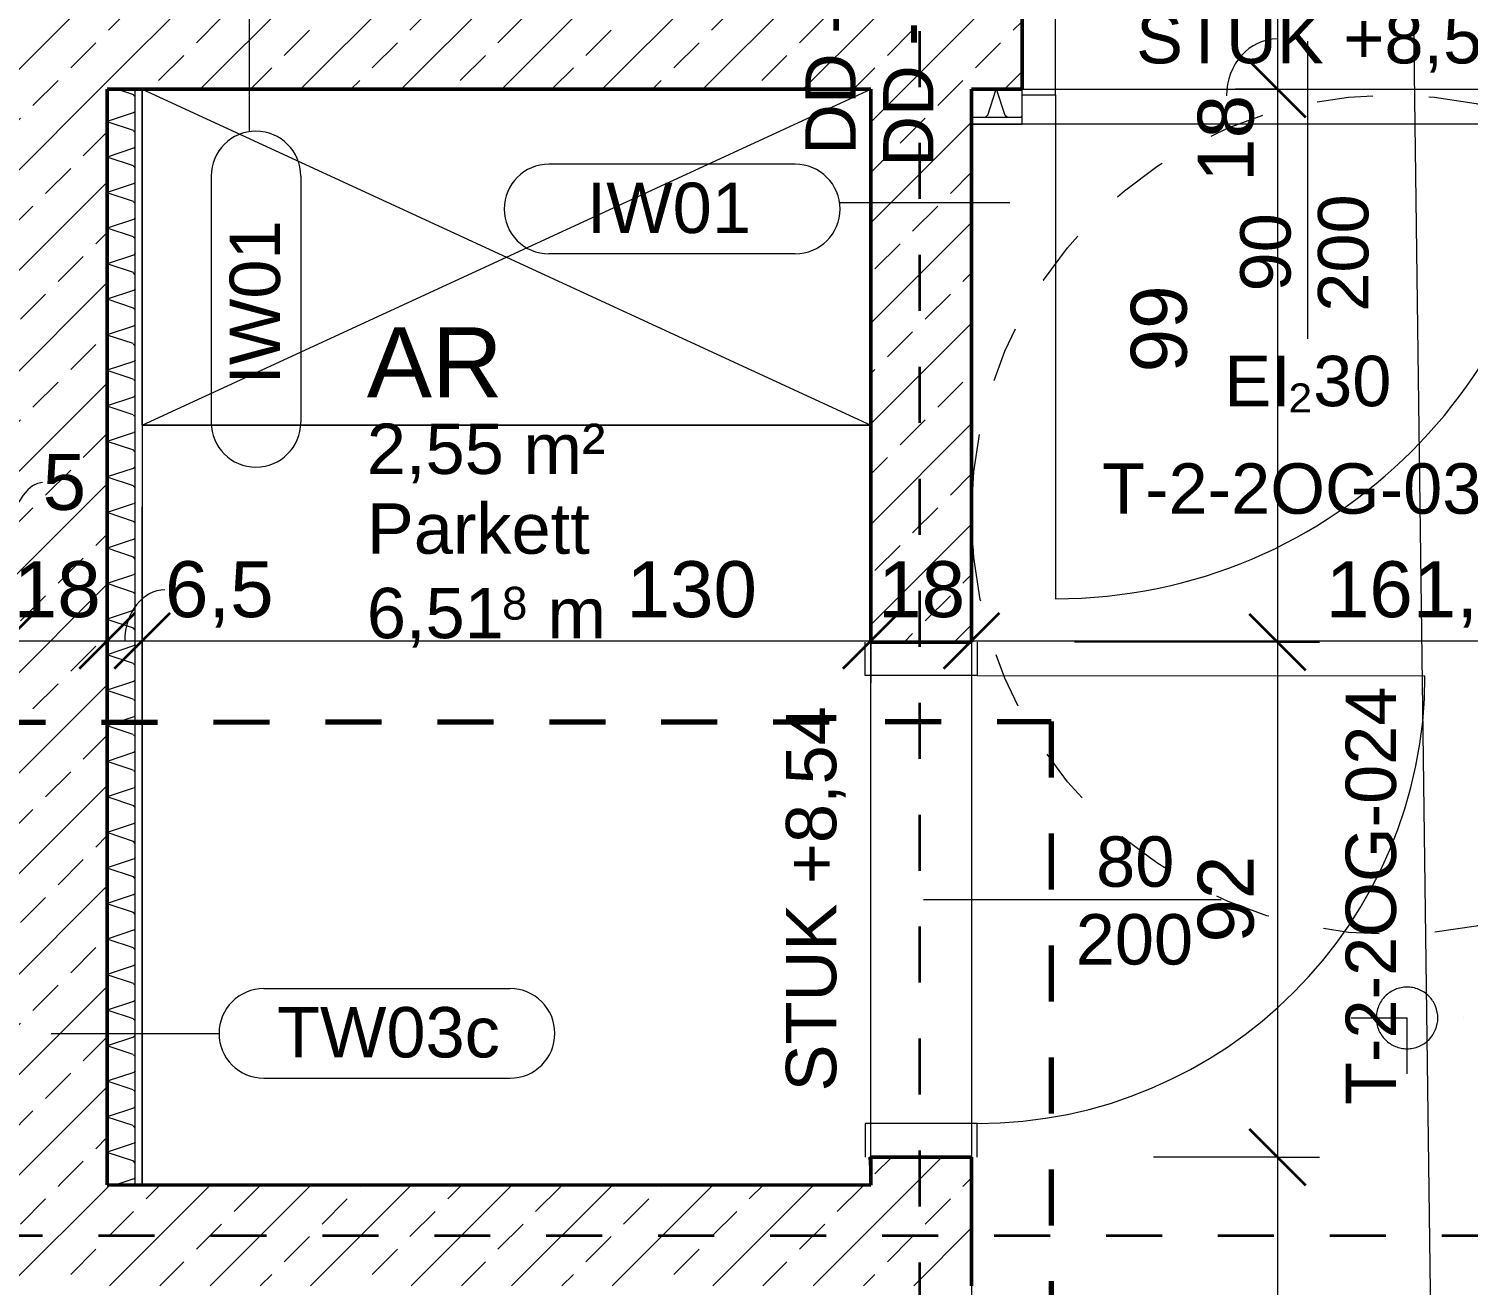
# Model space of a CAD drawing. Header units: metres. Extents: x -67.4 to -27.2, y 43.9 to 89.6.
# Drawn here: x -48.568 to -45.997, y 55.03 to 57.274 of the extents above; entities that cross this region are included whole.
import ezdxf

# ---------------------------------------------------------------- set-up
doc = ezdxf.new("R2010")
doc.units = ezdxf.units.M
for name, pattern in [('Achse', [0.009, 0.005, -0.002, 0, -0.002]), ('Strich Punkt', [0.015875, 0.00635, -0.004763, 0, -0.004763]), ('Strich Punkt Mittel', [0.015875, 0.00635, -0.004763, 0, -0.004763]), ('Verdeckt', [0.003, 0.002, -0.001])]:
    doc.linetypes.add(name, pattern=pattern)
for name, color, linetype, lineweight in [('A_2D', 7, 'Continuous', 13), ('A_Bemassung-50_', 4, 'Continuous', 9), ('A_Bemassung_', 4, 'Continuous', 9), ('A_Beschriftung_', 7, 'Continuous', 9), ('A_Decken', 8, 'Continuous', 13), ('A_Moebel', 6, 'Continuous', 13), ('A_Raeume_', 7, 'Continuous', 5), ('A_Raeume_Beschriftung_', 7, 'Continuous', 9), ('A_Raster_', 1, 'Continuous', 9), ('A_Tueren', 31, 'Continuous', 13), ('A_Waende', 7, 'Continuous', 13), ('G-ANNO-SYMB_', 111, 'Continuous', 9), ('P-PIPE', 3, 'Continuous', 5), ('P-PIPE-CNTR', 3, 'Continuous', 5)]:
    doc.layers.add(name, color=color, linetype=linetype, lineweight=lineweight)
doc.styles.add('Arial_2', font='arial.ttf', dxfattribs={"height": 0.09})
doc.styles.add('Arial_3', font='arial.ttf', dxfattribs={"height": 0.05849})
doc.styles.add('Arial_4', font='arial.ttf', dxfattribs={"height": 0.125})
doc.styles.add('Arial_5', font='arial.ttf', dxfattribs={"height": 0.1})
doc.styles.add('Segoe UI Symbol', font='seguisym.ttf', dxfattribs={"height": 0.09})
doc.dimstyles.new('WGA-Bemaßung', dxfattribs={"dimscale": 0.3048, "dimtxt": 0.102026, "dimasz": 0.328084, "dimexe": 0.246063, "dimexo": 0.0625, "dimgap": 0.04101, "dimtad": 1, "dimdec": 1, "dimlfac": 100, "dimrnd": 0.5, "dimdsep": 46, "dimtxsty": 'Arial_5', "dimblk1": 'OBLIQUE', "dimblk2": 'OBLIQUE', "dimsah": 1, "dimcen": 0.09, "dimdle": 0.246063, "dimazin": 2, "dimtfac": 1, "dimtdec": 4, "dimtix": 1, "dimtmove": 0, "dimatfit": 3, "dimfxl": 0.656168, "dimfxlon": 1, "dimtvp": 1, "dimtolj": 1, "dimtzin": 0, "dimarcsym": 2})
doc.dimstyles.new('WGA-Bemaßung_2', dxfattribs={"dimscale": 0.3048, "dimtxt": 0.102026, "dimasz": 0.328084, "dimexe": 0.246063, "dimexo": 0.0625, "dimgap": 0.04101, "dimtad": 1, "dimdec": 1, "dimlfac": 100, "dimrnd": 0.5, "dimdsep": 46, "dimtxsty": 'Arial_5', "dimblk1": 'OBLIQUE', "dimblk2": 'OBLIQUE', "dimsah": 1, "dimcen": 0.09, "dimdle": 0.246063, "dimazin": 2, "dimtfac": 1, "dimtdec": 4, "dimtix": 1, "dimtmove": 2, "dimatfit": 3, "dimfxl": 0.656168, "dimfxlon": 1, "dimtvp": 1, "dimtolj": 1, "dimtzin": 0, "dimarcsym": 2})
doc.dimstyles.new('WGA-Bemaßung_3', dxfattribs={"dimscale": 0.3048, "dimtxt": 0.102026, "dimasz": 0.328084, "dimexe": 0.246063, "dimexo": 0.0625, "dimgap": 0.04101, "dimtad": 1, "dimdec": 1, "dimlfac": 100, "dimrnd": 0.5, "dimdsep": 46, "dimtxsty": 'Arial_5', "dimblk1": 'OBLIQUE', "dimblk2": 'OBLIQUE', "dimsah": 1, "dimcen": 0.09, "dimdle": 0.246063, "dimazin": 2, "dimtfac": 1, "dimtdec": 4, "dimtix": 1, "dimtmove": 1, "dimatfit": 3, "dimfxl": 0.656168, "dimfxlon": 1, "dimtvp": 1, "dimtolj": 1, "dimtzin": 0, "dimarcsym": 2})
doc.dimstyles.new('WGA-Bemaßung_4', dxfattribs={"dimscale": 0.3048, "dimtxt": 0.102026, "dimasz": 0.328084, "dimexe": 0.246063, "dimexo": 0.0625, "dimgap": 0.04101, "dimtad": 1, "dimdec": 1, "dimlfac": 100, "dimrnd": 0.5, "dimdsep": 46, "dimtxsty": 'Arial_5', "dimblk1": 'OBLIQUE', "dimblk2": 'OBLIQUE', "dimsah": 1, "dimcen": 0.09, "dimdle": 0.246063, "dimazin": 2, "dimtfac": 1, "dimtdec": 4, "dimtix": 1, "dimtmove": 0, "dimatfit": 3, "dimfxl": 0.656168, "dimfxlon": 1, "dimtvp": 1, "dimtolj": 1, "dimtzin": 0, "dimarcsym": 2})
pattern_1 = [(45, (0, 0), (-0.08980256, 0.08980256), []), (45, (0.0898, 0), (-0.08980256, 0.08980256), [0.0635, -0.03175])]

# ---------------------------------------------------------------- blocks, each defined once
blk = doc.blocks.new('UZ_D1 - SL_0900x2000_Wohnungstür-5426849-263_PP_02OG_BT2')
at = {"layer": 'A_Tueren', "lineweight": 5}
for p, q in [((0.45, 0.1), (0.45, 1)), ((-0.51, 0.1), (-0.45, 0.1)), ((-0.45, 0.1), (-0.45, -0.1)), ((0.45, 0.1), (0.45, -0.1)), ((0.51, 0.1), (0.45, 0.1)), ((-0.45, -0.1), (-0.51, -0.1)), ((0.45, -0.1), (0.51, -0.1))]:
    blk.add_line(p, q, dxfattribs=at)
blk.add_arc((0.45, 0.1), 0.9, 90, 180, dxfattribs=at)
blk = doc.blocks.new('UZ_D1 - SL_0800x2000_Zimmertür_Stahlzarge_STB-11752260-263_PP_02OG_BT2')
at = {"layer": 'A_Tueren', "lineweight": 5}
for p, q in [((-0.4, 0.1), (-0.46, 0.1)), ((-0.4, -0.1), (-0.4, 0.1)), ((0.4, 0.1), (0.46, 0.1)), ((0.4, -0.1), (0.4, 0.1)), ((-0.46, -0.1), (-0.4, -0.1)), ((0.46, -0.1), (0.4, -0.1)), ((0.4, -0.1), (0.4, -0.9))]:
    blk.add_line(p, q, dxfattribs=at)
blk.add_arc((0.4, -0.1), 0.8, 180, 270, dxfattribs=at)
blk = doc.blocks.new('Moeb_Schrank - Schrank_2m_60cm-5836066-263_PP_02OG_BT2')
at = {"layer": 'A_Moebel', "color": 8}
for p, q in [((0, 0), (1.3017, 0.6)), ((0, 0.6), (1.3017, 0)), ((1.3017, 0.6), (0, 0.6)), ((0, 0.6), (0, 0)), ((0, 0), (0, 0.6)), ((0, 0.6), (1.3017, 0.6)), ((1.3017, 0), (1.3017, 0.6)), ((1.3017, 0.6), (1.3017, 0)), ((0, 0), (1.3017, 0)), ((1.3017, 0), (0, 0))]:
    blk.add_line(p, q, dxfattribs=at)
blk = doc.blocks.new('BS_Tuer_PP - unten-10002439-263_PP_02OG_BT2')
at = {"layer": 'A_Beschriftung_'}
blk.add_line((0, 0.000124), (0, -0.010513), dxfattribs=at)
blk = doc.blocks.new('BS_Tuer_PP - rechts-10002445-263_PP_02OG_BT2')
at = {"layer": 'A_Beschriftung_'}
blk.add_line((0, 0.000124), (0, -0.010513), dxfattribs=at)
blk = doc.blocks.new('DIMBLOCK182-263_PP_02OG_BT2')
at = {"layer": 'A_Bemassung-50_', "transparency": 16777216}
for p, q in [((-48.658, 56.1808), (-48.658, 56.3808)), ((-48.608, 56.1808), (-48.608, 56.3808)), ((-48.658, 56.1808), (-48.608, 56.1808)), ((-48.658, 56.1808), (-48.658, 56.1058)), ((-48.608, 56.1808), (-48.608, 56.1058))]:
    blk.add_line(p, q, dxfattribs=at)
at = {"layer": 'A_Bemassung-50_', "lineweight": 35, "transparency": 16777216}
for p, q in [((-48.658, 56.1808), (-48.608, 56.2308)), ((-48.608, 56.1808), (-48.558, 56.2308)), ((-48.658, 56.1808), (-48.708, 56.1308)), ((-48.608, 56.1808), (-48.658, 56.1308))]:
    blk.add_line(p, q, dxfattribs=at)
at = {"layer": 'A_Bemassung-50_', "transparency": 16777216}
blk.add_ellipse((-48.5434, 56.1808), major_axis=(0, 0.2826), ratio=0.317004, start_param=0, end_param=1.570796, dxfattribs=at)
at = {"layer": 'A_Bemassung-50_', "color": 0, "transparency": 16777216, "insert": (-48.5434, 56.5147), "char_height": 0.1, "width": 0.092294, "attachment_point": 1, "rotation": 359.9983, "line_spacing_factor": 0.941778, "style": 'Arial_5'}
blk.add_mtext('5', dxfattribs=at)
blk = doc.blocks.new('_Oblique')
at = {"color": 0, "linetype": 'ByBlock', "lineweight": -2}
blk.add_line((-0.5, -0.5), (0.5, 0.5), dxfattribs=at)
blk = doc.blocks.new('DIMBLOCK183-263_PP_02OG_BT2')
at = {"layer": 'A_Bemassung-50_', "transparency": 16777216}
for p, q in [((-48.608, 56.1808), (-48.608, 56.3808)), ((-48.428, 56.1808), (-48.428, 56.3808)), ((-48.608, 56.1808), (-48.428, 56.1808)), ((-48.608, 56.1808), (-48.608, 56.1058)), ((-48.428, 56.1808), (-48.428, 56.1058))]:
    blk.add_line(p, q, dxfattribs=at)
at = {"layer": 'A_Bemassung-50_', "lineweight": 35, "transparency": 16777216}
for p, q in [((-48.608, 56.1808), (-48.558, 56.2308)), ((-48.428, 56.1808), (-48.378, 56.2308)), ((-48.608, 56.1808), (-48.658, 56.1308)), ((-48.428, 56.1808), (-48.478, 56.1308))]:
    blk.add_line(p, q, dxfattribs=at)
at = {"layer": 'A_Bemassung-50_', "color": 0, "transparency": 16777216, "insert": (-48.5949, 56.3231), "char_height": 0.1, "width": 0.184588, "attachment_point": 1, "rotation": 359.9983, "line_spacing_factor": 0.941778, "style": 'Arial_5'}
blk.add_mtext('18', dxfattribs=at)
blk = doc.blocks.new('DIMBLOCK184-263_PP_02OG_BT2')
at = {"layer": 'A_Bemassung-50_', "transparency": 16777216}
for p, q in [((-48.428, 56.1808), (-48.428, 56.3808)), ((-48.3655, 56.1808), (-48.3655, 56.3808)), ((-48.428, 56.1808), (-48.3655, 56.1808)), ((-48.428, 56.1808), (-48.428, 56.1058)), ((-48.3655, 56.1808), (-48.3655, 56.1058))]:
    blk.add_line(p, q, dxfattribs=at)
at = {"layer": 'A_Bemassung-50_', "lineweight": 35, "transparency": 16777216}
for p, q in [((-48.428, 56.1808), (-48.378, 56.2308)), ((-48.3655, 56.1808), (-48.3155, 56.2308)), ((-48.428, 56.1808), (-48.478, 56.1308)), ((-48.3655, 56.1808), (-48.4155, 56.1308))]:
    blk.add_line(p, q, dxfattribs=at)
at = {"layer": 'A_Bemassung-50_', "transparency": 16777216}
blk.add_ellipse((-48.3249, 56.1808), major_axis=(0, 0.091), ratio=0.788965, start_param=0, end_param=1.570796, dxfattribs=at)
at = {"layer": 'A_Bemassung-50_', "color": 0, "transparency": 16777216, "insert": (-48.3249, 56.3231), "char_height": 0.1, "width": 0.231677, "attachment_point": 1, "rotation": 359.9983, "line_spacing_factor": 0.941778, "style": 'Arial_5'}
blk.add_mtext('6,5', dxfattribs=at)
blk = doc.blocks.new('DIMBLOCK185-263_PP_02OG_BT2')
at = {"layer": 'A_Bemassung-50_', "transparency": 16777216}
for p, q in [((-48.3655, 56.1808), (-48.3655, 56.3808)), ((-47.0637, 56.1807), (-47.0637, 56.3807)), ((-48.3655, 56.1808), (-47.0637, 56.1807)), ((-48.3655, 56.1808), (-48.3655, 56.1058)), ((-47.0637, 56.1807), (-47.0637, 56.1057))]:
    blk.add_line(p, q, dxfattribs=at)
at = {"layer": 'A_Bemassung-50_', "lineweight": 35, "transparency": 16777216}
for p, q in [((-48.3655, 56.1808), (-48.3155, 56.2308)), ((-47.0637, 56.1807), (-47.0137, 56.2307)), ((-48.3655, 56.1808), (-48.4155, 56.1308)), ((-47.0637, 56.1807), (-47.1137, 56.1307))]:
    blk.add_line(p, q, dxfattribs=at)
at = {"layer": 'A_Bemassung-50_', "color": 0, "transparency": 16777216, "insert": (-47.5003, 56.3231), "char_height": 0.1, "width": 0.276883, "attachment_point": 1, "rotation": 359.9983, "line_spacing_factor": 0.941778, "style": 'Arial_5'}
blk.add_mtext('130', dxfattribs=at)
blk = doc.blocks.new('DIMBLOCK186-263_PP_02OG_BT2')
at = {"layer": 'A_Bemassung-50_', "transparency": 16777216}
for p, q in [((-47.0637, 56.1807), (-47.0637, 56.3807)), ((-46.8837, 56.1807), (-46.8837, 56.3807)), ((-47.0637, 56.1807), (-46.8837, 56.1807)), ((-47.0637, 56.1807), (-47.0637, 56.1057)), ((-46.8837, 56.1807), (-46.8837, 56.1057))]:
    blk.add_line(p, q, dxfattribs=at)
at = {"layer": 'A_Bemassung-50_', "lineweight": 35, "transparency": 16777216}
for p, q in [((-47.0637, 56.1807), (-47.0137, 56.2307)), ((-46.8837, 56.1807), (-46.8337, 56.2307)), ((-47.0637, 56.1807), (-47.1137, 56.1307)), ((-46.8837, 56.1807), (-46.9337, 56.1307))]:
    blk.add_line(p, q, dxfattribs=at)
at = {"layer": 'A_Bemassung-50_', "color": 0, "transparency": 16777216, "insert": (-47.0507, 56.3231), "char_height": 0.1, "width": 0.184588, "attachment_point": 1, "rotation": 359.9983, "line_spacing_factor": 0.941778, "style": 'Arial_5'}
blk.add_mtext('18', dxfattribs=at)
blk = doc.blocks.new('DIMBLOCK187-263_PP_02OG_BT2')
at = {"layer": 'A_Bemassung-50_', "transparency": 16777216}
for p, q in [((-46.8837, 56.1807), (-46.8837, 56.3807)), ((-45.2712, 56.1807), (-45.2712, 56.3807)), ((-46.8837, 56.1807), (-45.2712, 56.1807)), ((-46.8837, 56.1807), (-46.8837, 56.1057)), ((-45.2712, 56.1807), (-45.2712, 56.1057))]:
    blk.add_line(p, q, dxfattribs=at)
at = {"layer": 'A_Bemassung-50_', "lineweight": 35, "transparency": 16777216}
for p, q in [((-46.8837, 56.1807), (-46.8337, 56.2307)), ((-45.2712, 56.1807), (-45.2212, 56.2307)), ((-46.8837, 56.1807), (-46.9337, 56.1307)), ((-45.2712, 56.1807), (-45.3212, 56.1307))]:
    blk.add_line(p, q, dxfattribs=at)
at = {"layer": 'A_Bemassung-50_', "color": 0, "transparency": 16777216, "insert": (-46.2509, 56.323), "char_height": 0.1, "width": 0.416266, "attachment_point": 1, "rotation": 359.9983, "line_spacing_factor": 0.941778, "style": 'Arial_5'}
blk.add_mtext('161,5', dxfattribs=at)
blk = doc.blocks.new('BS_Wand_Lollipop - links_unten-2026911-263_PP_02OG_BT2')
at = {"layer": 'A_Beschriftung_'}
for p, q in [((-0.00467, 0.001367), (-0.01347, 0.001367)), ((-0.003087, 0), (0.003, 0)), ((-0.00467, -0.001833), (-0.01347, -0.001833))]:
    blk.add_line(p, q, dxfattribs=at)
for centre, start, end in [((-0.01347, -0.000233), 90, 270), ((-0.00467, -0.000233), 270, 90)]:
    blk.add_arc(centre, 0.0016, start, end, dxfattribs=at)
blk = doc.blocks.new('BS_Wand_Lollipop - rechts_oben-2026913-263_PP_02OG_BT2')
at = {"layer": 'A_Beschriftung_'}
for p, q in [((0.0046, 0.0016), (0.0134, 0.0016)), ((-0.003, 0), (0.003, 0)), ((0.0046, -0.0016), (0.0134, -0.0016))]:
    blk.add_line(p, q, dxfattribs=at)
for centre, start, end in [((0.0046, 0), 90, 270), ((0.0134, 0), 270, 90)]:
    blk.add_arc(centre, 0.0016, start, end, dxfattribs=at)
blk = doc.blocks.new('DIMBLOCK511-263_PP_02OG_BT2')
at = {"layer": 'A_Bemassung-50_', "lineweight": 35, "transparency": 16777216}
for p, q in [((-46.3374, 57.3461), (-46.3874, 57.3961)), ((-46.3374, 57.3461), (-46.2874, 57.2961)), ((-46.3374, 57.1661), (-46.3874, 57.2161)), ((-46.3374, 57.1661), (-46.2874, 57.1161))]:
    blk.add_line(p, q, dxfattribs=at)
at = {"layer": 'A_Bemassung-50_', "transparency": 16777216}
for p, q in [((-46.3374, 57.3461), (-46.5374, 57.3461)), ((-46.3374, 57.3461), (-46.3374, 57.1661)), ((-46.3374, 57.3461), (-46.2624, 57.3461)), ((-46.3374, 57.1661), (-46.4124, 57.1661)), ((-46.3374, 57.1661), (-46.1374, 57.1661))]:
    blk.add_line(p, q, dxfattribs=at)
blk.add_ellipse((-46.3374, 57.1546), major_axis=(0, 0.1015), ratio=0.896103, start_param=0, end_param=1.570796, dxfattribs=at)
at = {"layer": 'A_Bemassung-50_', "color": 0, "transparency": 16777216, "insert": (-46.4798, 57.0008), "char_height": 0.1, "width": 0.184588, "attachment_point": 1, "rotation": 90, "line_spacing_factor": 0.941778, "style": 'Arial_5'}
blk.add_mtext('18', dxfattribs=at)
blk = doc.blocks.new('DIMBLOCK512-263_PP_02OG_BT2')
at = {"layer": 'A_Bemassung-50_', "lineweight": 35, "transparency": 16777216}
for p, q in [((-46.3374, 57.1661), (-46.3874, 57.2161)), ((-46.3374, 57.1661), (-46.2874, 57.1161)), ((-46.3375, 56.1786), (-46.3875, 56.2286)), ((-46.3375, 56.1786), (-46.2875, 56.1286))]:
    blk.add_line(p, q, dxfattribs=at)
at = {"layer": 'A_Bemassung-50_', "transparency": 16777216}
for p, q in [((-46.3374, 57.1661), (-46.4124, 57.1661)), ((-46.3374, 57.1661), (-46.3375, 56.1786)), ((-46.3374, 57.1661), (-46.1374, 57.1661)), ((-46.3375, 56.1786), (-46.6999, 56.1786)), ((-46.3375, 56.1786), (-46.2625, 56.1786))]:
    blk.add_line(p, q, dxfattribs=at)
at = {"layer": 'A_Bemassung-50_', "color": 0, "transparency": 16777216, "insert": (-46.5994, 56.6604), "char_height": 0.1, "width": 0.184588, "attachment_point": 1, "rotation": 90, "line_spacing_factor": 0.941778, "style": 'Arial_5'}
blk.add_mtext('99', dxfattribs=at)
blk = doc.blocks.new('DIMBLOCK513-263_PP_02OG_BT2')
at = {"layer": 'A_Bemassung-50_', "lineweight": 35, "transparency": 16777216}
for p, q in [((-46.3375, 56.1786), (-46.3875, 56.2286)), ((-46.3375, 56.1786), (-46.2875, 56.1286)), ((-46.3375, 55.2586), (-46.3875, 55.3086)), ((-46.3375, 55.2586), (-46.2875, 55.2086))]:
    blk.add_line(p, q, dxfattribs=at)
at = {"layer": 'A_Bemassung-50_', "transparency": 16777216}
for p, q in [((-46.3375, 56.1786), (-46.6999, 56.1786)), ((-46.3375, 56.1786), (-46.3375, 55.2586)), ((-46.3375, 56.1786), (-46.2625, 56.1786)), ((-46.3375, 55.2586), (-46.5587, 55.2586)), ((-46.3375, 55.2586), (-46.2625, 55.2586))]:
    blk.add_line(p, q, dxfattribs=at)
at = {"layer": 'A_Bemassung-50_', "color": 0, "transparency": 16777216, "insert": (-46.4798, 55.6417), "char_height": 0.1, "width": 0.184588, "attachment_point": 1, "rotation": 90, "line_spacing_factor": 0.941778, "style": 'Arial_5'}
blk.add_mtext('92', dxfattribs=at)
blk = doc.blocks.new('DIMBLOCK514-263_PP_02OG_BT2')
at = {"layer": 'A_Bemassung-50_', "lineweight": 35, "transparency": 16777216}
for p, q in [((-46.3375, 55.2586), (-46.3875, 55.3086)), ((-46.3375, 55.2586), (-46.2875, 55.2086)), ((-46.3377, 48.9319), (-46.3877, 48.9819)), ((-46.3377, 48.9319), (-46.2877, 48.8819))]:
    blk.add_line(p, q, dxfattribs=at)
at = {"layer": 'A_Bemassung-50_', "transparency": 16777216}
for p, q in [((-46.3375, 55.2586), (-46.5587, 55.2586)), ((-46.3375, 55.2586), (-46.3377, 48.8569)), ((-46.3375, 55.2586), (-46.2625, 55.2586)), ((-46.3377, 48.9319), (-46.4127, 48.9319)), ((-46.3377, 48.9319), (-41.7635, 48.9318))]:
    blk.add_line(p, q, dxfattribs=at)
at = {"layer": 'A_Bemassung-50_', "color": 0, "transparency": 16777216, "insert": (-46.4799, 51.9218), "char_height": 0.1, "width": 0.416266, "attachment_point": 1, "rotation": 90, "line_spacing_factor": 0.941778, "style": 'Arial_5'}
blk.add_mtext('632,5', dxfattribs=at)

msp = doc.modelspace()

# ---------------------------------------------------------------- hatches: boundary and pattern name
at = {"layer": 'A_Waende', "lineweight": 5}
h = msp.add_hatch(dxfattribs=at)
h.set_pattern_fill('FP_4', color=250, style=0, pattern_type=2)
h.set_pattern_definition(pattern_1)
h.paths.add_polyline_path([(-48.428, 55.2087), (-48.4279, 57.3462), (-48.6079, 57.3462), (-48.608, 55.2087), (-48.4334, 55.2087)])
h = msp.add_hatch(dxfattribs=at)
h.set_pattern_fill('FP_4', color=250, style=0, pattern_type=2)
h.set_pattern_definition(pattern_1)
h.paths.add_polyline_path([(-47.0637, 57.1661), (-47.0637, 57.1662), (-47.0637, 57.3461), (-48.4279, 57.3462), (-48.4279, 57.1662), (-47.1978, 57.1661)])
h = msp.add_hatch(dxfattribs=at)
h.set_pattern_fill('FP_4', color=250, style=0, pattern_type=2)
h.set_pattern_definition(pattern_1)
h.paths.add_polyline_path([(-46.8838, 55.0286), (-46.8838, 55.0286), (-46.8838, 55.2586), (-47.0638, 55.2586), (-47.0638, 55.0286), (-46.898, 55.0286)])
h.paths.add_polyline_path([(-46.8837, 56.1786), (-46.8837, 57.3461), (-47.0637, 57.3461), (-47.0637, 56.1786), (-46.8838, 56.1786)])
h = msp.add_hatch(dxfattribs=at)
h.set_pattern_fill('FP_4', color=250, style=0, pattern_type=2)
h.set_pattern_definition(pattern_1)
h.paths.add_polyline_path([(-45.2087, 57.1661), (-45.2087, 57.3461), (-45.7737, 57.3461), (-45.7737, 57.1661), (-45.2087, 57.1661)])
h.paths.add_polyline_path([(-46.7937, 57.1661), (-46.7937, 57.1661), (-46.7937, 57.3461), (-46.8837, 57.3461), (-46.8837, 57.1661), (-46.8837, 57.1661), (-46.8137, 57.1661)])
h.paths.add_polyline_path([(-46.8837, 57.1661), (-46.8837, 57.1662), (-46.8692, 57.3158)])
h = msp.add_hatch(dxfattribs=at)
h.set_pattern_fill('FP_45', color=250, angle=247.64, style=0, pattern_type=2)
h.set_pattern_definition([(134.998, (-48.36556, 56.18706), (-0.253995, 0.127012), [0.02245, -0.15715]), (134.998, (-48.476705, 56.23494), (-0.2539954, 0.127012), [0.02245, -0.15715]), (134.998, (-48.36531, 56.25076), (-0.2539954, 0.127012), [0.02245, -0.15715]), (134.998, (-48.47646, 56.29864), (-0.2539954, 0.127012), [0.02245, -0.15715]), (161.563, (-48.38156, 56.203375), (-0.5079932, 0.1270184), [0.0502, -0.35141]), (161.563, (-48.428943, 56.21962), (-0.5079932, 0.1270184), [0.0502, -0.35141]), (161.563, (-48.38131, 56.26707), (-0.5079932, 0.1270184), [0.0502, -0.35141]), (161.563, (-48.429074, 56.28239), (-0.5079932, 0.1270184), [0.0502, -0.35141]), (224.998, (-48.47664, 56.20356), (0.254004, 0.1269946), [0.02245, -0.15715]), (224.998, (-48.36531, 56.25076), (0.254004, 0.1269946), [0.02245, -0.15715]), (224.998, (-48.47639, 56.26725), (0.254004, 0.1269946), [0.02245, -0.15715]), (224.998, (-48.365065, 56.31445), (0.254004, 0.1269946), [0.02245, -0.15715]), (198.433, (-48.428943, 56.21962), (0.5080021, 0.126983), [0.0502, -0.35141]), (198.433, (-48.381626, 56.23476), (0.5080021, 0.126983), [0.0502, -0.35141]), (198.433, (-48.429074, 56.28239), (0.5080021, 0.126983), [0.0502, -0.35141]), (198.433, (-48.381377, 56.298454), (0.5080021, 0.126983), [0.0502, -0.35141])])
h.paths.add_polyline_path([(-48.378, 55.2087), (-48.3779, 57.1662), (-48.4279, 57.1662), (-48.4279, 55.2087)])
h = msp.add_hatch(dxfattribs=at)
h.set_pattern_fill('FP_158', color=250, angle=-112.36, style=0, pattern_type=2)
h.set_pattern_definition([(45, (-46.04647, 57.10374), (0.127003, 0.254), [0.02245, -0.15715]), (45, (-45.99859, 57.21489), (0.127003, 0.254), [0.02245, -0.15715]), (45, (-45.98277, 57.103495), (0.1270034, 0.254), [0.02245, -0.15715]), (45, (-45.93489, 57.21464), (0.1270034, 0.254), [0.02245, -0.15715]), (71.565, (-46.030154, 57.11974), (0.1270007, 0.5079977), [0.0502, -0.35141]), (71.565, (-46.013908, 57.167123), (0.1270007, 0.5079977), [0.0502, -0.35141]), (71.565, (-45.96646, 57.11949), (0.1270007, 0.5079977), [0.0502, -0.35141]), (71.565, (-45.95114, 57.167254), (0.1270007, 0.5079977), [0.0502, -0.35141]), (135, (-46.02997, 57.21482), (0.127003, -0.254), [0.02245, -0.15715]), (135, (-45.98277, 57.103495), (0.1270034, -0.254), [0.02245, -0.15715]), (135, (-45.9672, 57.21495), (0.1270034, -0.254), [0.02245, -0.15715]), (135, (-45.91908, 57.103245), (0.1270034, -0.254), [0.02245, -0.15715]), (108.435, (-46.013908, 57.167123), (0.1270007, -0.5079977), [0.0502, -0.35141]), (108.435, (-45.99877, 57.119807), (0.1270007, -0.5079977), [0.0502, -0.35141]), (108.435, (-45.95114, 57.167254), (0.1270007, -0.5079977), [0.0502, -0.35141]), (108.435, (-45.935076, 57.119557), (0.1270007, -0.5079977), [0.0502, -0.35141])])
h.paths.add_polyline_path([(-45.3135, 57.1161), (-45.2587, 57.1161), (-45.2588, 57.1561), (-45.2712, 57.1661), (-45.7737, 57.1661), (-45.7737, 57.1161), (-45.3529, 57.1161)])
h.paths.add_polyline_path([(-46.8837, 57.1161), (-46.7937, 57.1161), (-46.7937, 57.1661), (-46.8837, 57.1661)])
h = msp.add_hatch(dxfattribs=at)
h.set_pattern_fill('FP_4', color=250, style=0, pattern_type=2)
h.set_pattern_definition(pattern_1)
h.paths.add_polyline_path([(-47.0638, 55.0286), (-47.0638, 55.0286), (-47.0638, 55.2086), (-53.9888, 55.2087), (-53.9888, 55.0288), (-47.2162, 55.0286)])
h.paths.add_polyline_path([(-50.4814, 55.0287), (-50.4814, 55.0287), (-50.4814, 55.1217)])

# ---------------------------------------------------------------- linework, layer by layer
at = {"layer": 'A_2D', "linetype": 'Verdeckt', "lineweight": 5}
msp.add_circle((-46.1336, 56.4061), 0.75, dxfattribs=at)
at = {"layer": 'A_Decken'}
for p, q in [((-48.3654, 57.1662), (-48.3654, 56.4202)), ((-46.7937, 57.1661), (-45.7737, 57.1661)), ((-47.0638, 55.2086), (-47.0667, 55.2586)), ((-47.0667, 55.2586), (-47.0638, 55.2586))]:
    msp.add_line(p, q, dxfattribs=at)
at = {"layer": 'A_Raeume_', "flags": 128}
for points in [[(-47.0638, 55.2086), (-47.0637, 57.1348), (-47.0637, 57.1661), (-47.3062, 57.1661), (-48.3654, 57.1662), (-48.3655, 55.2087), (-48.1164, 55.2087)], [(-46.8837, 57.1036), (-46.8838, 55.1186), (-46.8838, 55.0286), (-46.8838, 55.027), (-46.8838, 54.6811), (-46.8838, 54.6336), (-46.8838, 54.5211), (-46.8838, 52.9886), (-45.2713, 52.9886), (-45.2713, 53.2013), (-45.2713, 53.2013), (-45.2713, 53.2027), (-45.2713, 55.7387), (-45.2712, 57.1036)]]:
    msp.add_lwpolyline(points, close=True, dxfattribs=at)
at = {"layer": 'A_Raeume_Beschriftung_'}
msp.add_line((-46.0475, 53.7659), (-46.0947, 57.3743), dxfattribs=at)
at = {"layer": 'A_Raster_', "linetype": 'Strich Punkt Mittel', "lineweight": 35}
for p, q in [((-46.9759, 85.8702), (-46.9771, 46.5269)), ((-56.2436, 55.1189), (-31.8391, 55.1182))]:
    msp.add_line(p, q, dxfattribs=at)
at = {"layer": 'A_Waende', "color": 10, "lineweight": 50}
for p, q in [((-46.7937, 57.1661), (-46.7937, 57.3461)), ((-48.428, 55.2087), (-48.4279, 57.1662)), ((-48.4279, 57.1662), (-47.0637, 57.1661)), ((-47.0637, 57.1661), (-47.0637, 56.1786)), ((-46.8837, 56.1786), (-46.8837, 57.1661)), ((-46.8837, 57.1661), (-46.7937, 57.1661)), ((-46.7937, 57.1661), (-46.8837, 57.1661)), ((-47.0637, 56.1786), (-46.8837, 56.1786)), ((-46.8838, 55.2586), (-47.0638, 55.2586)), ((-47.0638, 55.2586), (-47.0638, 55.2086)), ((-46.8838, 55.0286), (-46.8838, 55.2586)), ((-47.0638, 55.2086), (-48.428, 55.2087))]:
    msp.add_line(p, q, dxfattribs=at)
at = {"layer": 'A_Waende'}
for p, q in [((-48.378, 55.2087), (-48.3779, 57.1662)), ((-46.8837, 57.1161), (-46.7937, 57.1161)), ((-46.7937, 57.1036), (-46.7937, 57.1161)), ((-46.8837, 57.1036), (-46.7937, 57.1036)), ((-48.3655, 55.2087), (-48.3654, 56.4202))]:
    msp.add_line(p, q, dxfattribs=at)
at = {"layer": 'A_Waende', "color": 250, "lineweight": 5}
msp.add_line((-46.7937, 57.1161), (-46.7937, 57.1661), dxfattribs=at)
at = {"layer": 'G-ANNO-SYMB_', "linetype": 'Achse', "lineweight": 70}
for p, q in [((-56.4381, 56.0314), (-46.7419, 56.0366)), ((-46.7419, 56.0366), (-46.7413, 54.8603))]:
    msp.add_line(p, q, dxfattribs=at)
at = {"layer": 'P-PIPE', "color": 34, "linetype": 'Strich Punkt'}
for p, q in [((-46.055, 55.5284), (-46.056, 55.5306)), ((-46.1575, 55.4883), (-46.1565, 55.486))]:
    msp.add_line(p, q, dxfattribs=at)
for start_param, end_param in [(1.570797, 3.141594), (0, 1.570797), (4.712389, 6.283185), (3.141593, 4.71239)]:
    msp.add_ellipse((-46.1058, 55.5072), major_axis=(0.0508, 0.0212), ratio=1, start_param=start_param, end_param=end_param, dxfattribs=at)
at = {"layer": 'P-PIPE-CNTR', "color": 34, "linetype": 'Strich Punkt'}
for p, q in [((-46.1058, 55.4072), (-46.1058, 55.6072)), ((-46.2058, 55.5072), (-46.0058, 55.5072))]:
    msp.add_line(p, q, dxfattribs=at)

# ---------------------------------------------------------------- block references
at = {"layer": 'A_Beschriftung_', "xscale": 49.99999999999998, "yscale": 49.99999999999998, "zscale": 49.99999999999998}
for name, p, rotation in [('BS_Wand_Lollipop - links_unten-2026911-263_PP_02OG_BT2', (-48.1739, 57.2447), 89.99999999999991), ('BS_Tuer_PP - unten-10002439-263_PP_02OG_BT2', (-46.2837, 57.2461), 359.9982758785824), ('BS_Tuer_PP - rechts-10002445-263_PP_02OG_BT2', (-46.9638, 55.7186), 89.9982758784553)]:
    msp.add_blockref(name, p, dxfattribs=dict(at, rotation=rotation))
for name, p in [('BS_Wand_Lollipop - links_unten-2026911-263_PP_02OG_BT2', (-46.9653, 56.9639)), ('BS_Wand_Lollipop - rechts_oben-2026913-263_PP_02OG_BT2', (-48.3783, 55.4795))]:
    msp.add_blockref(name, p, dxfattribs=at)
at = {"layer": 'A_Moebel', "color": 8, "rotation": 359.998275878371}
msp.add_blockref('Moeb_Schrank - Schrank_2m_60cm-5836066-263_PP_02OG_BT2', (-48.3654, 56.5662), dxfattribs=at)
at = {"layer": 'A_Tueren'}
for name, p, rotation in [('UZ_D1 - SL_0900x2000_Wohnungstür-5426849-263_PP_02OG_BT2', (-46.2837, 57.2561), 179.998275878371), ('UZ_D1 - SL_0800x2000_Zimmertür_Stahlzarge_STB-11752260-263_PP_02OG_BT2', (-46.9738, 55.7186), 89.9982758784552)]:
    msp.add_blockref(name, p, dxfattribs=dict(at, rotation=rotation))

# ---------------------------------------------------------------- texts
at = {"layer": 'A_Beschriftung_', "char_height": 0.09, "attachment_point": 1}
for s, insert, width, rotation, style in [('DD - ET 50/30', (-47.1809, 57.0489), 0.954008, 90, 'Arial_2'), ('DD - ET 50/30', (-47.0419, 57.0276), 0.954008, 90, 'Arial_2'), ('STUK +8,54', (-46.5899, 57.3024), 0.82173, 359.9983, 'Arial_2'), ('200', (-46.265, 56.7687), 0.252532, 90, 'Arial_2'), ('90', (-46.4039, 56.805), 0.168354, 90, 'Arial_2'), ('IW01', (-48.2093, 56.6385), 0.356751, 90, 'Arial_2'), ('EI', (-46.4324, 56.69), 0.136287, 359.9983, 'Arial_2'), ('30', (-46.2736, 56.69), 0.168354, 359.9983, 'Arial_2'), ('₂', (-46.3199, 56.69), 0.056118, 359.9983, 'Segoe UI Symbol'), ('T-2-2OG-036', (-46.6506, 56.4979), 0.889873, 359.9983, 'Arial_2'), ('T-2-2OG-024', (-46.2156, 55.3517), 0.889873, 90, 'Arial_2'), ('STUK +8,54', (-47.2156, 55.3758), 0.82173, 90, 'Arial_2'), ('80', (-46.6614, 55.8315), 0.168354, 359.9983, 'Arial_2'), ('200', (-46.6978, 55.6926), 0.252532, 359.9983, 'Arial_2')]:
    msp.add_mtext(s, dxfattribs=dict(at, insert=insert, width=width, rotation=rotation, style=style))
at = {"layer": 'A_Beschriftung_', "char_height": 0.09, "attachment_point": 1, "style": 'Arial_2'}
for s, insert, width in [('IW01', (-47.5714, 56.9993), 0.356751), ('TW03c', (-48.1247, 55.5266), 0.489029)]:
    msp.add_mtext(s, dxfattribs=dict(at, insert=insert, width=width))
at = {"layer": 'A_Raeume_Beschriftung_', "attachment_point": 1}
for s, insert, char_height, width, style in [('AR', (-47.9642, 56.7409), 0.125, 0.292616, 'Arial_4'), ('2,55 m²', (-47.9642, 56.5689), 0.09, 0.505063, 'Arial_2'), ('Parkett', (-47.9642, 56.4264), 0.09, 0.464979, 'Arial_2'), ('6,51', (-47.9642, 56.2755), 0.09, 0.292616, 'Arial_2'), ('8', (-47.7228, 56.2773), 0.0585, 0.056118, 'Arial_3'), (' m', (-47.6765, 56.2755), 0.09, 0.164346, 'Arial_2')]:
    msp.add_mtext(s, dxfattribs=dict(at, insert=insert, char_height=char_height, width=width, style=style))

# ---------------------------------------------------------------- dimensions: what is measured, and where the dimension line sits
at = {"layer": 'A_Bemassung_'}
for base, p1, p2, angle, dimstyle, override, picture, middle, turn in [((-46.3374, 57.1661), (-46.5374, 57.3461), (-46.1374, 57.1661), 89.9983, 'WGA-Bemaßung_3', {"dimpost": '<>', "dimfxl": 0.438634}, 'DIMBLOCK511-263_PP_02OG_BT2', (-46.4131, 57.093), 90), ((-46.3375, 56.1786), (-46.1374, 57.1661), (-46.6999, 56.1786), 89.9983, 'WGA-Bemaßung_2', {"dimpost": '<>', "dimfxl": 1.136455}, 'DIMBLOCK512-263_PP_02OG_BT2', (-46.5327, 56.7527), 90), ((-47.0637, 56.1807), (-48.3655, 56.3808), (-47.0637, 56.3807), 359.9983, 'WGA-Bemaßung_2', {"dimpost": '<>', "dimfxl": 1.301712}, 'DIMBLOCK185-263_PP_02OG_BT2', (-47.3618, 56.2564), 359.9983)]:
    dim = msp.add_linear_dim(base=base, p1=p1, p2=p2, angle=angle, dimstyle=dimstyle, override=override, dxfattribs=at)
    dim.commit()
    dim.dimension.update_dxf_attribs({"geometry": picture, "text_midpoint": middle, "dimtype": 160, "text_rotation": turn})
for base, p1, p2, angle, override, picture, middle in [((-48.608, 56.1808), (-48.658, 56.3808), (-48.608, 56.3808), 359.9983, {"dimpost": '<>', "dimfxl": 0.05}, 'DIMBLOCK182-263_PP_02OG_BT2', (-48.4972, 56.448)), ((-48.3654571365, 56.1807815822), (-48.4279511182, 56.3807834628), (-48.3654511182, 56.3807815821), 359.9982758784, {"dimpost": '<>', "dimfxl": 0.0625}, 'DIMBLOCK184-263_PP_02OG_BT2', (-48.2090849328, 56.2564331771))]:
    dim = msp.add_linear_dim(base=base, p1=p1, p2=p2, angle=angle, dimstyle='WGA-Bemaßung_3', override=override, dxfattribs=at)
    dim.commit()
    dim.dimension.update_dxf_attribs({"geometry": picture, "text_midpoint": middle, "dimtype": 160})
for base, p1, p2, angle, dimstyle, override, picture, middle in [((-48.428, 56.1808), (-48.608, 56.3808), (-48.428, 56.3808), 359.9983, 'WGA-Bemaßung', {"dimpost": '<>', "dimfxl": 0.18}, 'DIMBLOCK183-263_PP_02OG_BT2', (-48.518, 56.2443)), ((-46.8837, 56.1807), (-47.0637, 56.3807), (-46.8837, 56.3807), 359.9983, 'WGA-Bemaßung', {"dimpost": '<>', "dimfxl": 0.18}, 'DIMBLOCK186-263_PP_02OG_BT2', (-46.9737, 56.2443)), ((-45.2712450975, 56.1806884724), (-46.8837390784, 56.380736995), (-45.2712390792, 56.3806884723), 359.9982758785, 'WGA-Bemaßung', {"dimpost": '<>', "dimfxl": 1.6125}, 'DIMBLOCK187-263_PP_02OG_BT2', (-46.0774931846, 56.2442700328)), ((-46.3375, 55.2586), (-46.6999, 56.1786), (-46.5587, 55.2586), 89.9983, 'WGA-Bemaßung_4', {"dimpost": '<>', "dimfxl": 0.930776}, 'DIMBLOCK513-263_PP_02OG_BT2', (-46.401, 55.7186)), ((-46.3377, 48.9319), (-46.5587, 55.2586), (-41.7635, 48.9318), 89.9983, 'WGA-Bemaßung_4', {"dimpost": '<>', "dimfxl": 7.938685}, 'DIMBLOCK514-263_PP_02OG_BT2', (-46.4012, 52.0953))]:
    dim = msp.add_linear_dim(base=base, p1=p1, p2=p2, angle=angle, dimstyle=dimstyle, override=override, dxfattribs=at)
    dim.commit()
    dim.dimension.update_dxf_attribs({"geometry": picture, "text_midpoint": middle})

doc.saveas('drawing.dxf')
